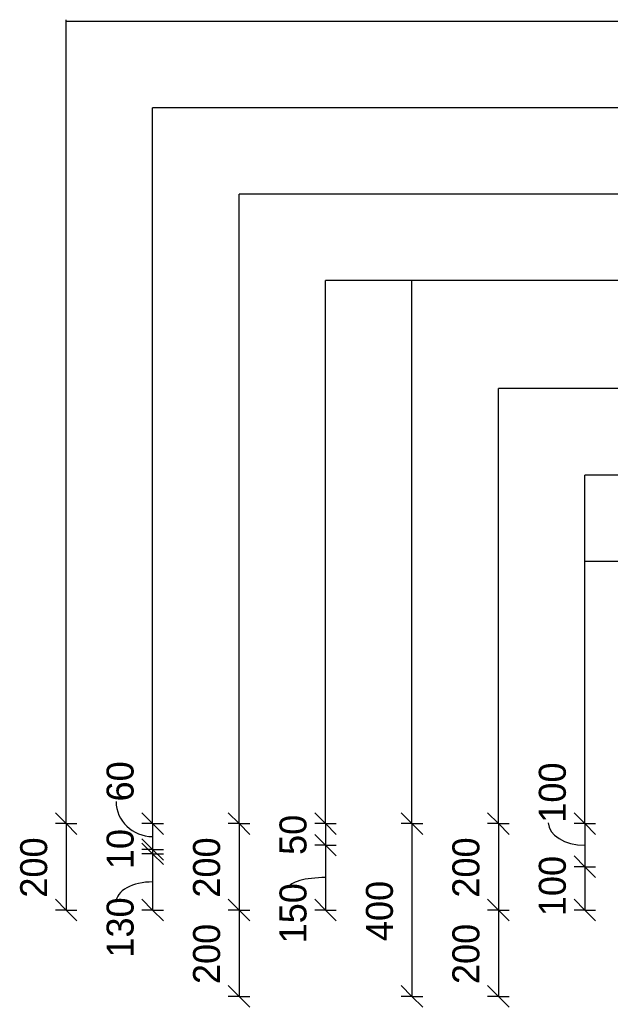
# Model space of a CAD drawing. Header units: millimetres. Extents: x 8947 to 23851, y -1969 to 15078.
# Drawn here: x 15750 to 17116, y 12689 to 14974 of the extents above; entities that cross this region are included whole.
import ezdxf

# ---------------------------------------------------------------- set-up
doc = ezdxf.new("R2010")
doc.units = ezdxf.units.MM
for name, color, linetype, lineweight in [('A-ANNO-DIMS', 211, 'Continuous', 9), ('A-ANNO-DIMS-25', 211, 'Continuous', 9), ('A-DETL-MBND', 5, 'Continuous', 18)]:
    doc.layers.add(name, color=color, linetype=linetype, lineweight=lineweight)
doc.styles.add('Nirmala UI Semilight_1', font='NirmalaS.ttf', dxfattribs={"height": 62.5})
doc.dimstyles.new('Arrow_Filled_-_2_5_NI_UI_3', dxfattribs={"dimscale": 304.8, "dimtxt": 65.460247, "dimasz": 0.164042, "dimexe": 0.082021, "dimexo": 0.0625, "dimgap": 0.082021, "dimtad": 1, "dimdec": 0, "dimzin": 0, "dimdsep": 46, "dimtxsty": 'Nirmala UI Semilight_1', "dimblk1": 'OBLIQUE', "dimblk2": 'OBLIQUE', "dimsah": 1, "dimcen": 0.09, "dimazin": 0, "dimtfac": 1, "dimtdec": 4, "dimtix": 1, "dimtmove": 0, "dimatfit": 3, "dimfxl": 0.082021, "dimfxlon": 1, "dimtvp": 1, "dimtolj": 1, "dimtzin": 0, "dimarcsym": 2})
doc.dimstyles.new('Arrow_Filled_-_2_5_NI_UI_4', dxfattribs={"dimscale": 304.8, "dimtxt": 65.460247, "dimasz": 0.164042, "dimexe": 0.082021, "dimexo": 0.0625, "dimgap": 0.082021, "dimtad": 1, "dimdec": 0, "dimzin": 0, "dimdsep": 46, "dimtxsty": 'Nirmala UI Semilight_1', "dimblk1": 'OBLIQUE', "dimblk2": 'OBLIQUE', "dimsah": 1, "dimcen": 0.09, "dimazin": 0, "dimtfac": 1, "dimtdec": 4, "dimtix": 1, "dimtmove": 1, "dimatfit": 3, "dimfxl": 0.082021, "dimfxlon": 1, "dimtvp": 1, "dimtolj": 1, "dimtzin": 0, "dimarcsym": 2})

# ---------------------------------------------------------------- blocks, each defined once
blk = doc.blocks.new('DIMBLOCK73-Elevation Top')
at = {"layer": 'A-ANNO-DIMS-25'}
for p, q in [((17057.1, 13113.8), (17032.1, 13138.8)), ((17057.1, 13113.8), (17032.1, 13113.8)), ((17057.1, 13113.8), (17057.1, 13013.8)), ((17057.1, 13113.8), (17082.1, 13088.8)), ((17057.1, 13113.8), (17082.1, 13113.8)), ((17057.1, 13013.8), (17032.1, 13038.8)), ((17057.1, 13013.8), (17032.1, 13013.8)), ((17057.1, 13013.8), (17082.1, 12988.8)), ((17057.1, 13013.8), (17082.1, 13013.8))]:
    blk.add_line(p, q, dxfattribs=at)
blk.add_ellipse((17057.1, 13115.8), major_axis=(84.5, 0), ratio=0.615849, start_param=3.141593, end_param=4.712389, dxfattribs=at)
at = {"layer": 'A-ANNO-DIMS-25', "color": 0, "insert": (16950.6, 13115.8), "char_height": 62.5, "width": 154.248, "attachment_point": 1, "rotation": 90, "line_spacing_factor": 1.142579, "style": 'Nirmala UI Semilight_1'}
blk.add_mtext('100', dxfattribs=at)
blk = doc.blocks.new('_Oblique')
at = {"color": 0, "linetype": 'ByBlock', "lineweight": -2}
blk.add_line((-0.5, -0.5), (0.5, 0.5), dxfattribs=at)
blk = doc.blocks.new('DIMBLOCK74-Elevation Top')
at = {"layer": 'A-ANNO-DIMS-25'}
for p, q in [((17057.1, 13013.8), (17032.1, 13038.8)), ((17057.1, 13013.8), (17032.1, 13013.8)), ((17057.1, 13013.8), (17057.1, 12913.8)), ((17057.1, 13013.8), (17082.1, 12988.8)), ((17057.1, 13013.8), (17082.1, 13013.8)), ((17057.1, 12913.8), (17032.1, 12938.8)), ((17057.1, 12913.8), (17032.1, 12913.8)), ((17057.1, 12913.8), (17082.1, 12888.8)), ((17057.1, 12913.8), (17082.1, 12913.8))]:
    blk.add_line(p, q, dxfattribs=at)
at = {"layer": 'A-ANNO-DIMS-25', "color": 0, "insert": (16950.6, 12899.5), "char_height": 62.5, "width": 154.248, "attachment_point": 1, "rotation": 90, "line_spacing_factor": 1.142579, "style": 'Nirmala UI Semilight_1'}
blk.add_mtext('100', dxfattribs=at)
blk = doc.blocks.new('DIMBLOCK75-Elevation Top')
at = {"layer": 'A-ANNO-DIMS-25'}
for p, q in [((16857.1, 13113.8), (16832.1, 13138.8)), ((16857.1, 13113.8), (16832.1, 13113.8)), ((16857.1, 13113.8), (16857.1, 12913.8)), ((16857.1, 13113.8), (16882.1, 13088.8)), ((16857.1, 13113.8), (16882.1, 13113.8)), ((16857.1, 12913.8), (16832.1, 12938.8)), ((16857.1, 12913.8), (16832.1, 12913.8)), ((16857.1, 12913.8), (16882.1, 12888.8)), ((16857.1, 12913.8), (16882.1, 12913.8))]:
    blk.add_line(p, q, dxfattribs=at)
at = {"layer": 'A-ANNO-DIMS-25', "color": 0, "insert": (16750.6, 12942.4), "char_height": 62.5, "width": 171.387, "attachment_point": 1, "rotation": 90, "line_spacing_factor": 1.142579, "style": 'Nirmala UI Semilight_1'}
blk.add_mtext('200', dxfattribs=at)
blk = doc.blocks.new('DIMBLOCK76-Elevation Top')
at = {"layer": 'A-ANNO-DIMS-25'}
for p, q in [((16857.1, 12913.8), (16832.1, 12938.8)), ((16857.1, 12913.8), (16832.1, 12913.8)), ((16857.1, 12913.8), (16857.1, 12713.8)), ((16857.1, 12913.8), (16882.1, 12888.8)), ((16857.1, 12913.8), (16882.1, 12913.8)), ((16857.1, 12713.8), (16832.1, 12738.8)), ((16857.1, 12713.8), (16832.1, 12713.8)), ((16857.1, 12713.8), (16882.1, 12688.8)), ((16857.1, 12713.8), (16882.1, 12713.8))]:
    blk.add_line(p, q, dxfattribs=at)
at = {"layer": 'A-ANNO-DIMS-25', "color": 0, "insert": (16750.6, 12742.4), "char_height": 62.5, "width": 171.387, "attachment_point": 1, "rotation": 90, "line_spacing_factor": 1.142579, "style": 'Nirmala UI Semilight_1'}
blk.add_mtext('200', dxfattribs=at)
blk = doc.blocks.new('DIMBLOCK77-Elevation Top')
at = {"layer": 'A-ANNO-DIMS-25'}
for p, q in [((16657.1, 13113.8), (16632.1, 13138.8)), ((16657.1, 13113.8), (16632.1, 13113.8)), ((16657.1, 13113.8), (16657.1, 12713.8)), ((16657.1, 13113.8), (16682.1, 13088.8)), ((16657.1, 13113.8), (16682.1, 13113.8)), ((16657.1, 12713.8), (16632.1, 12738.8)), ((16657.1, 12713.8), (16632.1, 12713.8)), ((16657.1, 12713.8), (16682.1, 12688.8)), ((16657.1, 12713.8), (16682.1, 12713.8))]:
    blk.add_line(p, q, dxfattribs=at)
at = {"layer": 'A-ANNO-DIMS-25', "color": 0, "insert": (16550.6, 12841.8), "char_height": 62.5, "width": 172.815, "attachment_point": 1, "rotation": 90, "line_spacing_factor": 1.142579, "style": 'Nirmala UI Semilight_1'}
blk.add_mtext('400', dxfattribs=at)
blk = doc.blocks.new('DIMBLOCK78-Elevation Top')
at = {"layer": 'A-ANNO-DIMS-25'}
for p, q in [((16457.1, 13113.8), (16432.1, 13138.8)), ((16457.1, 13113.8), (16432.1, 13113.8)), ((16457.1, 13113.8), (16457.1, 13063.8)), ((16457.1, 13113.8), (16482.1, 13088.8)), ((16457.1, 13113.8), (16482.1, 13113.8)), ((16457.1, 13063.8), (16432.1, 13088.8)), ((16457.1, 13063.8), (16432.1, 13063.8)), ((16457.1, 13063.8), (16482.1, 13038.8)), ((16457.1, 13063.8), (16482.1, 13063.8))]:
    blk.add_line(p, q, dxfattribs=at)
at = {"layer": 'A-ANNO-DIMS-25', "color": 0, "insert": (16350.6, 13041.2), "char_height": 62.5, "width": 114.258, "attachment_point": 1, "rotation": 90, "line_spacing_factor": 1.142579, "style": 'Nirmala UI Semilight_1'}
blk.add_mtext('50', dxfattribs=at)
blk = doc.blocks.new('DIMBLOCK79-Elevation Top')
at = {"layer": 'A-ANNO-DIMS-25'}
for p, q in [((16457.1, 13063.8), (16432.1, 13088.8)), ((16457.1, 13063.8), (16432.1, 13063.8)), ((16457.1, 13063.8), (16457.1, 12913.8)), ((16457.1, 13063.8), (16482.1, 13038.8)), ((16457.1, 13063.8), (16482.1, 13063.8)), ((16457.1, 12913.8), (16432.1, 12938.8)), ((16457.1, 12913.8), (16432.1, 12913.8)), ((16457.1, 12913.8), (16482.1, 12888.8)), ((16457.1, 12913.8), (16482.1, 12913.8))]:
    blk.add_line(p, q, dxfattribs=at)
blk.add_ellipse((16457.1, 12965), major_axis=(84.5, 0), ratio=0.281762, start_param=1.570796, end_param=3.141593, dxfattribs=at)
at = {"layer": 'A-ANNO-DIMS-25', "color": 0, "insert": (16350.6, 12836.5), "char_height": 62.5, "width": 154.248, "attachment_point": 1, "rotation": 90, "line_spacing_factor": 1.142579, "style": 'Nirmala UI Semilight_1'}
blk.add_mtext('150', dxfattribs=at)
blk = doc.blocks.new('DIMBLOCK80-Elevation Top')
at = {"layer": 'A-ANNO-DIMS-25'}
for p, q in [((16257.1, 13113.8), (16232.1, 13138.8)), ((16257.1, 13113.8), (16232.1, 13113.8)), ((16257.1, 13113.8), (16257.1, 12913.8)), ((16257.1, 13113.8), (16282.1, 13088.8)), ((16257.1, 13113.8), (16282.1, 13113.8)), ((16257.1, 12913.8), (16232.1, 12938.8)), ((16257.1, 12913.8), (16232.1, 12913.8)), ((16257.1, 12913.8), (16282.1, 12888.8)), ((16257.1, 12913.8), (16282.1, 12913.8))]:
    blk.add_line(p, q, dxfattribs=at)
at = {"layer": 'A-ANNO-DIMS-25', "color": 0, "insert": (16150.6, 12942.4), "char_height": 62.5, "width": 171.387, "attachment_point": 1, "rotation": 90, "line_spacing_factor": 1.142579, "style": 'Nirmala UI Semilight_1'}
blk.add_mtext('200', dxfattribs=at)
blk = doc.blocks.new('DIMBLOCK81-Elevation Top')
at = {"layer": 'A-ANNO-DIMS-25'}
for p, q in [((16257.1, 12913.8), (16232.1, 12938.8)), ((16257.1, 12913.8), (16232.1, 12913.8)), ((16257.1, 12913.8), (16257.1, 12713.8)), ((16257.1, 12913.8), (16282.1, 12888.8)), ((16257.1, 12913.8), (16282.1, 12913.8)), ((16257.1, 12713.8), (16232.1, 12738.8)), ((16257.1, 12713.8), (16232.1, 12713.8)), ((16257.1, 12713.8), (16282.1, 12688.8)), ((16257.1, 12713.8), (16282.1, 12713.8))]:
    blk.add_line(p, q, dxfattribs=at)
at = {"layer": 'A-ANNO-DIMS-25', "color": 0, "insert": (16150.6, 12742.4), "char_height": 62.5, "width": 171.387, "attachment_point": 1, "rotation": 90, "line_spacing_factor": 1.142579, "style": 'Nirmala UI Semilight_1'}
blk.add_mtext('200', dxfattribs=at)
blk = doc.blocks.new('DIMBLOCK82-Elevation Top')
at = {"layer": 'A-ANNO-DIMS-25'}
for p, q in [((16057.1, 13113.8), (16032.1, 13138.8)), ((16057.1, 13113.8), (16032.1, 13113.8)), ((16057.1, 13113.8), (16057.1, 13053.8)), ((16057.1, 13113.8), (16082.1, 13088.8)), ((16057.1, 13113.8), (16082.1, 13113.8)), ((16057.1, 13053.8), (16032.1, 13078.8)), ((16057.1, 13053.8), (16032.1, 13053.8)), ((16057.1, 13053.8), (16082.1, 13028.8)), ((16057.1, 13053.8), (16082.1, 13053.8))]:
    blk.add_line(p, q, dxfattribs=at)
blk.add_ellipse((16057.1, 13165), major_axis=(84.5, 0), ratio=0.961123, start_param=3.141593, end_param=4.712389, dxfattribs=at)
at = {"layer": 'A-ANNO-DIMS-25', "color": 0, "insert": (15950.6, 13165), "char_height": 62.5, "width": 114.258, "attachment_point": 1, "rotation": 90, "line_spacing_factor": 1.142579, "style": 'Nirmala UI Semilight_1'}
blk.add_mtext('60', dxfattribs=at)
blk = doc.blocks.new('DIMBLOCK83-Elevation Top')
at = {"layer": 'A-ANNO-DIMS-25'}
for p, q in [((16057.1, 13053.8), (16032.1, 13078.8)), ((16057.1, 13043.8), (16032.1, 13068.8)), ((16057.1, 13053.8), (16032.1, 13053.8)), ((16057.1, 13053.8), (16057.1, 13043.8)), ((16057.1, 13053.8), (16082.1, 13028.8)), ((16057.1, 13053.8), (16082.1, 13053.8)), ((16057.1, 13043.8), (16032.1, 13043.8)), ((16057.1, 13043.8), (16082.1, 13018.8)), ((16057.1, 13043.8), (16082.1, 13043.8))]:
    blk.add_line(p, q, dxfattribs=at)
at = {"layer": 'A-ANNO-DIMS-25', "color": 0, "insert": (15950.6, 13008.3), "char_height": 62.5, "width": 97.119, "attachment_point": 1, "rotation": 90, "line_spacing_factor": 1.142579, "style": 'Nirmala UI Semilight_1'}
blk.add_mtext('10', dxfattribs=at)
blk = doc.blocks.new('DIMBLOCK84-Elevation Top')
at = {"layer": 'A-ANNO-DIMS-25'}
for p, q in [((16057.1, 13043.8), (16032.1, 13068.8)), ((16057.1, 13043.8), (16032.1, 13043.8)), ((16057.1, 13043.8), (16057.1, 12913.8)), ((16057.1, 13043.8), (16082.1, 13018.8)), ((16057.1, 13043.8), (16082.1, 13043.8)), ((16057.1, 12913.8), (16032.1, 12938.8)), ((16057.1, 12913.8), (16032.1, 12913.8)), ((16057.1, 12913.8), (16082.1, 12888.8)), ((16057.1, 12913.8), (16082.1, 12913.8))]:
    blk.add_line(p, q, dxfattribs=at)
blk.add_ellipse((16057.1, 12932.1), major_axis=(84.5, 0), ratio=0.552314, start_param=1.570796, end_param=3.141593, dxfattribs=at)
at = {"layer": 'A-ANNO-DIMS-25', "color": 0, "insert": (15950.6, 12803.6), "char_height": 62.5, "width": 154.248, "attachment_point": 1, "rotation": 90, "line_spacing_factor": 1.142579, "style": 'Nirmala UI Semilight_1'}
blk.add_mtext('130', dxfattribs=at)
blk = doc.blocks.new('DIMBLOCK85-Elevation Top')
at = {"layer": 'A-ANNO-DIMS-25'}
for p, q in [((15857.1, 13113.8), (15832.1, 13138.8)), ((15857.1, 13113.8), (15832.1, 13113.8)), ((15857.1, 13113.8), (15857.1, 12913.8)), ((15857.1, 13113.8), (15882.1, 13088.8)), ((15857.1, 13113.8), (15882.1, 13113.8)), ((15857.1, 12913.8), (15832.1, 12938.8)), ((15857.1, 12913.8), (15832.1, 12913.8)), ((15857.1, 12913.8), (15882.1, 12888.8)), ((15857.1, 12913.8), (15882.1, 12913.8))]:
    blk.add_line(p, q, dxfattribs=at)
at = {"layer": 'A-ANNO-DIMS-25', "color": 0, "insert": (15750.6, 12942.4), "char_height": 62.5, "width": 171.387, "attachment_point": 1, "rotation": 90, "line_spacing_factor": 1.142579, "style": 'Nirmala UI Semilight_1'}
blk.add_mtext('200', dxfattribs=at)

msp = doc.modelspace()

# ---------------------------------------------------------------- linework, layer by layer
at = {"layer": 'A-DETL-MBND'}
for p, q in [((15857.1, 13113.8), (15857.1, 14973.8)), ((17620.4, 14970.1), (15857.1, 14970.1)), ((16057.1, 13113.8), (16057.1, 14770.1)), ((17620.4, 14770.1), (16057.1, 14770.1)), ((16257.1, 13113.8), (16257.1, 14570.1)), ((17620.4, 14570.1), (16257.1, 14570.1)), ((16457.1, 13113.8), (16457.1, 14370.1)), ((17620.4, 14370.1), (16457.1, 14370.1)), ((16657.1, 13113.8), (16657.1, 14370.1)), ((16857.1, 13113.8), (16857.1, 14120.2)), ((17620.4, 14120.2), (16857.1, 14120.2)), ((17057.1, 13113.8), (17057.1, 13920.2)), ((17620.4, 13920.2), (17057.1, 13920.2)), ((17620.4, 13720.2), (17057.1, 13720.2))]:
    msp.add_line(p, q, dxfattribs=at)

# ---------------------------------------------------------------- dimensions: what is measured, and where the dimension line sits
at = {"layer": 'A-ANNO-DIMS'}
for base, p1, p2, override, picture, middle in [((16057.1, 13053.8), (16082.1, 13113.8), (16082.1, 13053.8), {"dimpost": '<>', "dimfxl": 60}, 'DIMBLOCK82-Elevation Top', (15992.3, 13222.2)), ((17057.1, 13013.8), (17082.1, 13113.8), (17082.1, 13013.8), {"dimpost": '<>', "dimfxl": 100}, 'DIMBLOCK73-Elevation Top', (16992.3, 13193)), ((16457.1, 12913.8), (16482.1, 13063.8), (16482.1, 12913.8), {"dimpost": '<>', "dimfxl": 150}, 'DIMBLOCK79-Elevation Top', (16392.3, 12913.6)), ((16057.1, 12913.8), (16082.1, 13043.8), (16082.1, 12913.8), {"dimpost": '<>', "dimfxl": 130}, 'DIMBLOCK84-Elevation Top', (15992.3, 12880.7))]:
    dim = msp.add_linear_dim(base=base, p1=p1, p2=p2, angle=90, dimstyle='Arrow_Filled_-_2_5_NI_UI_4', override=override, dxfattribs=at)
    dim.commit()
    dim.dimension.update_dxf_attribs({"geometry": picture, "text_midpoint": middle, "dimtype": 160, "text_rotation": 90})
for base, p1, p2, override, picture, middle in [((15857.1, 12913.8), (15882.1, 13113.8), (15882.1, 12913.8), {"dimpost": '<>', "dimfxl": 200}, 'DIMBLOCK85-Elevation Top', (15799.9, 13013.8)), ((16257.1, 12913.8), (16282.1, 13113.8), (16282.1, 12913.8), {"dimpost": '<>', "dimfxl": 200}, 'DIMBLOCK80-Elevation Top', (16199.9, 13013.8)), ((16457.1, 13063.8), (16482.1, 13113.8), (16482.1, 13063.8), {"dimpost": '<>', "dimfxl": 50}, 'DIMBLOCK78-Elevation Top', (16399.9, 13088.8)), ((16657.1, 12713.8), (16682.1, 13113.8), (16682.1, 12713.8), {"dimpost": '<>', "dimfxl": 400}, 'DIMBLOCK77-Elevation Top', (16599.9, 12913.8)), ((16857.1, 12913.8), (16882.1, 13113.8), (16882.1, 12913.8), {"dimpost": '<>', "dimfxl": 200.000926}, 'DIMBLOCK75-Elevation Top', (16799.9, 13013.8)), ((16057.1, 13043.8), (16082.1, 13053.8), (16082.1, 13043.8), {"dimpost": '<>', "dimfxl": 10}, 'DIMBLOCK83-Elevation Top', (15999.7, 13048.8)), ((17057.1, 12913.8), (17082.1, 13013.8), (17082.1, 12913.8), {"dimpost": '<>', "dimfxl": 100}, 'DIMBLOCK74-Elevation Top', (16999.7, 12963.8)), ((16257.1, 12713.8), (16282.1, 12913.8), (16282.1, 12713.8), {"dimpost": '<>', "dimfxl": 200}, 'DIMBLOCK81-Elevation Top', (16199.9, 12813.8)), ((16857.1, 12713.8), (16882.1, 12913.8), (16882.1, 12713.8), {"dimpost": '<>', "dimfxl": 199.999074}, 'DIMBLOCK76-Elevation Top', (16799.9, 12813.8))]:
    dim = msp.add_linear_dim(base=base, p1=p1, p2=p2, angle=90, dimstyle='Arrow_Filled_-_2_5_NI_UI_3', override=override, dxfattribs=at)
    dim.commit()
    dim.dimension.update_dxf_attribs({"geometry": picture, "text_midpoint": middle})

doc.saveas('drawing.dxf')
